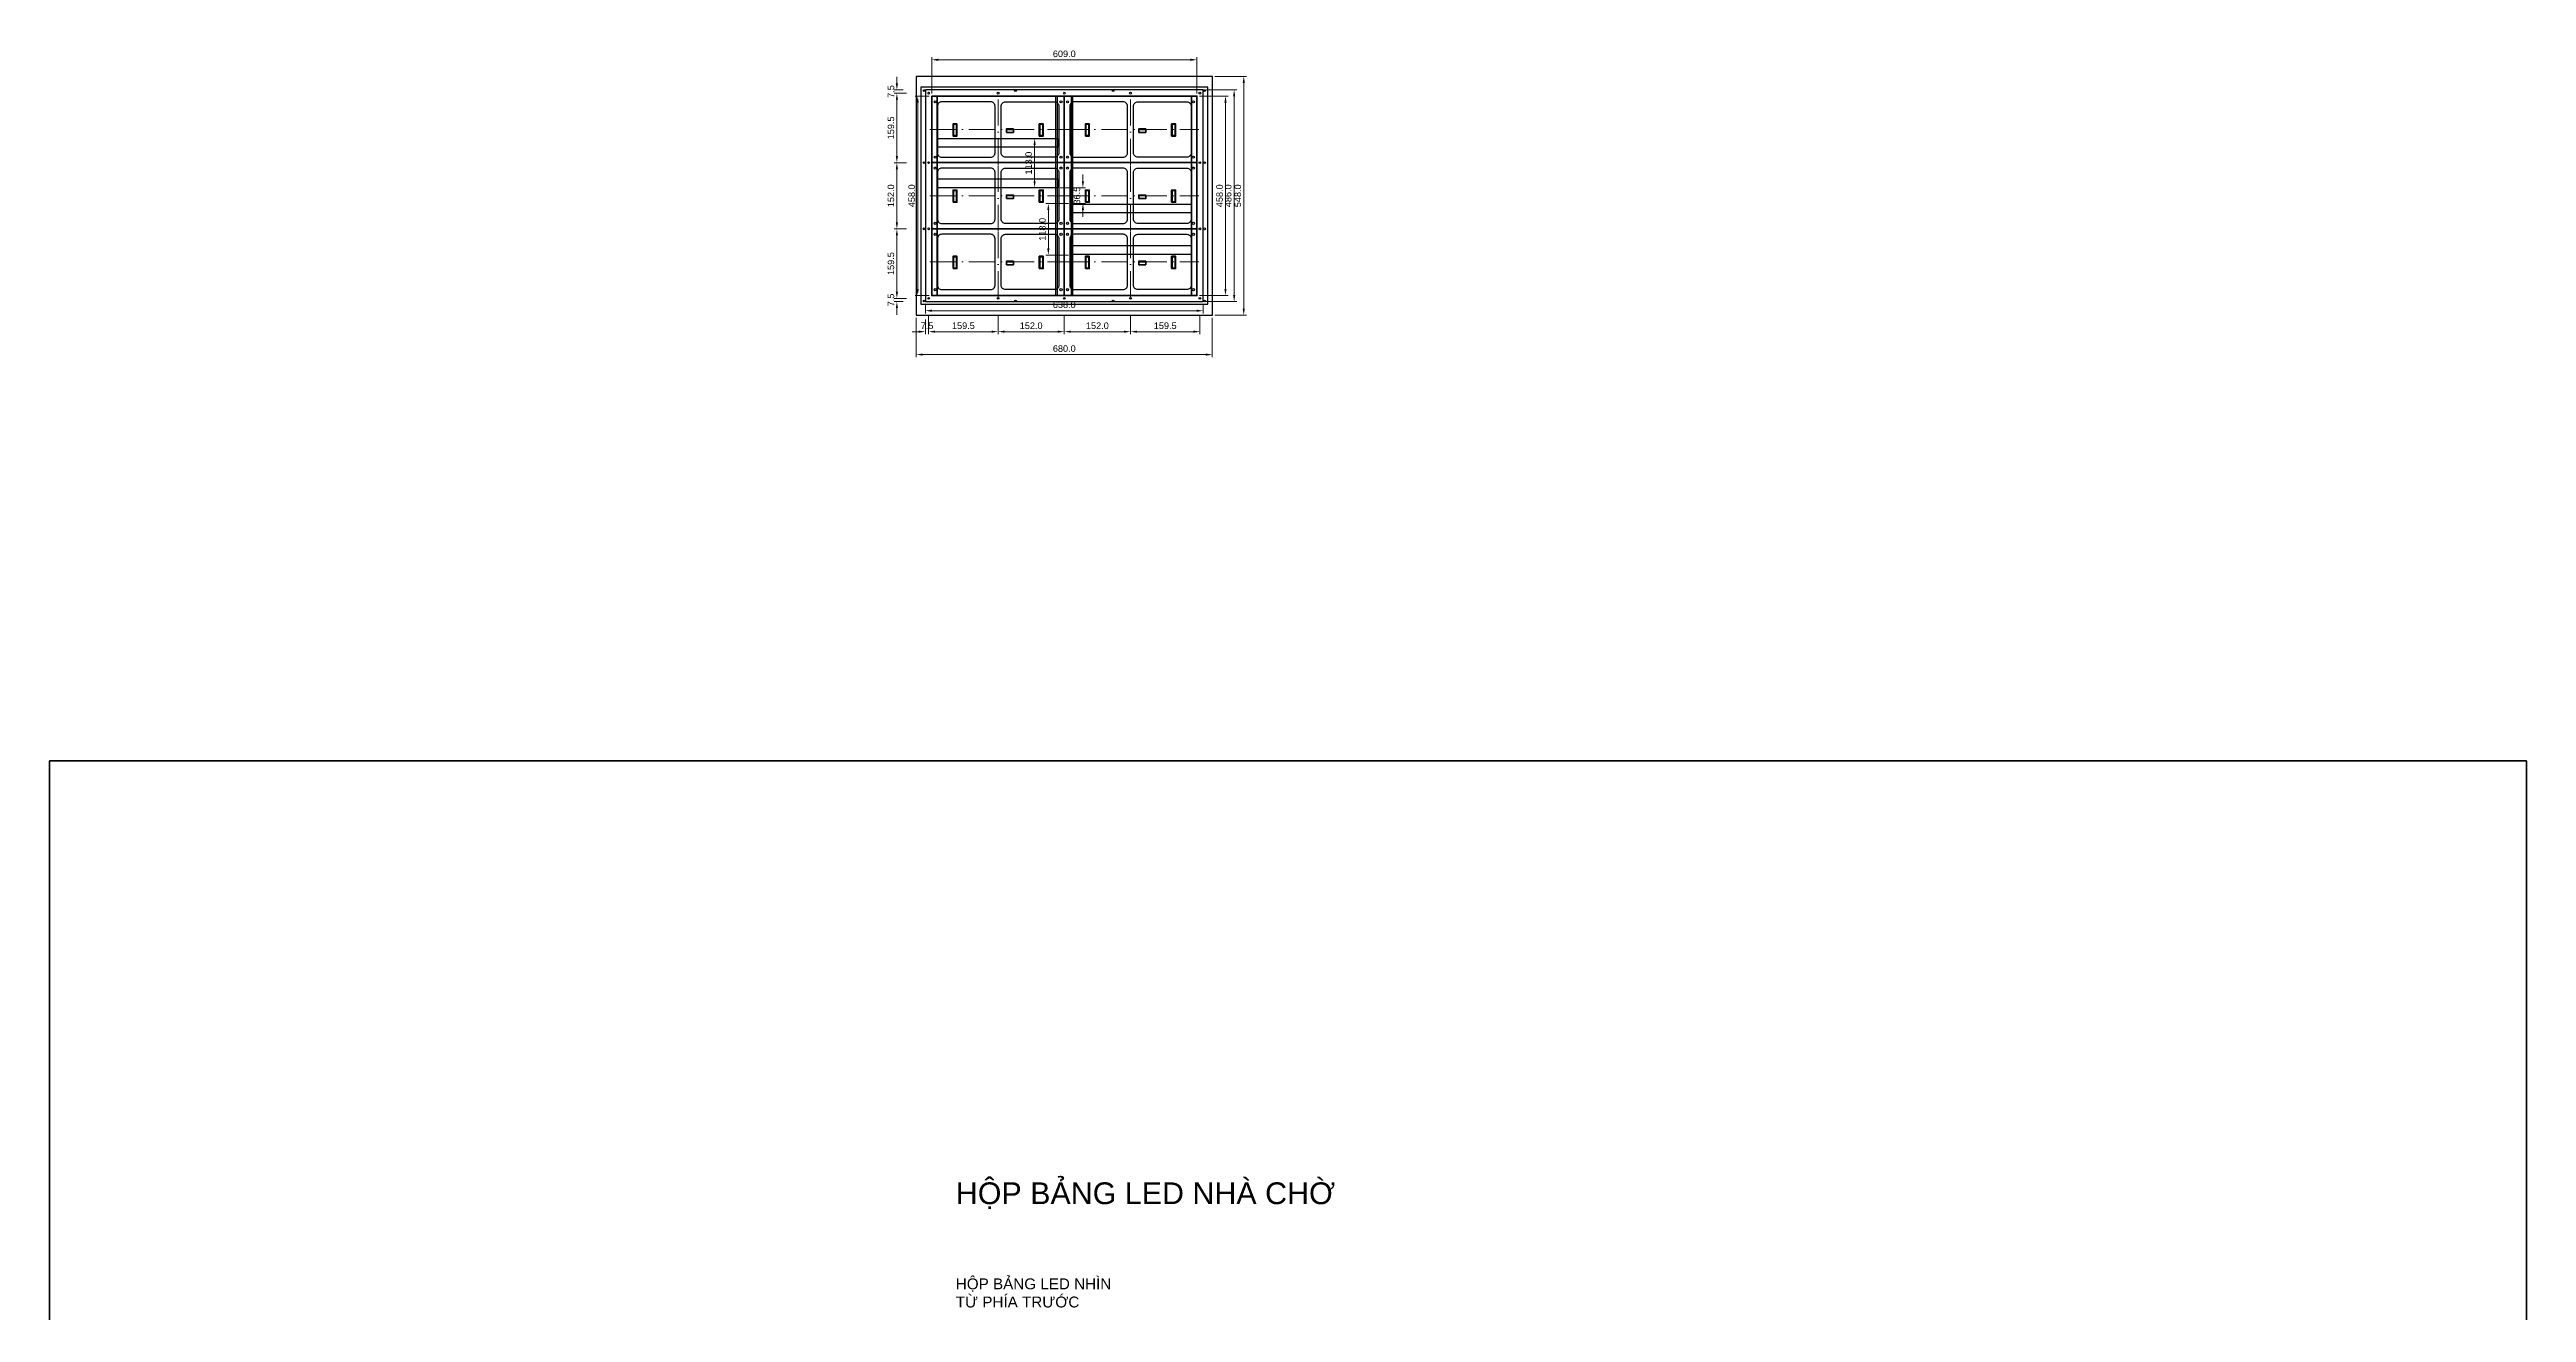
# Model space of a CAD drawing. Header units: inches. Extents: x 274 to 111780, y 464 to 1579898.
# Drawn here: x 49419 to 55107, y 789811 to 792710 of the extents above; entities that cross this region are included whole.
import ezdxf

# ---------------------------------------------------------------- set-up
doc = ezdxf.new("R2010")
doc.units = ezdxf.units.IN
doc.header["$MEASUREMENT"] = 0
doc.header["$PDMODE"] = 35
doc.header["$PDSIZE"] = -3
doc.linetypes.add('ACAD_ISO10W100', pattern=[18, 12, -3, 0, -3])
doc.layers.add('cutout', color=2, linetype='Continuous')
doc.layers.add('LED', color=1, linetype='Continuous')
doc.layers.add('Main Frame', color=4, linetype='Continuous', lineweight=0)
doc.layers.add('Nep V', color=1, linetype='Continuous', lineweight=35)
doc.styles.add('Arial1', font='arial.ttf', dxfattribs={"height": 6})
doc.styles.add('Arial3', font='arial.ttf', dxfattribs={"height": 15})
doc.dimstyles.new('Copy(5) of bom TL3-1', dxfattribs={"dimtxt": 15, "dimasz": 15, "dimexe": 6, "dimexo": 6, "dimgap": 6, "dimtad": 1, "dimdec": 1, "dimlfac": 0.333333, "dimzin": 0, "dimdsep": 46, "dimtxsty": 'Arial3', "dimcen": 0.09, "dimclrd": 8, "dimclre": 9, "dimclrt": 5, "dimadec": 0, "dimazin": 0, "dimtfac": 1, "dimtdec": 1, "dimtix": 1, "dimtofl": 0, "dimtmove": 0, "dimatfit": 3, "dimfxl": 1, "dimtolj": 1, "dimtzin": 0, "dimlwd": 0, "dimlwe": 0, "dimarcsym": 0})

# ---------------------------------------------------------------- blocks, each defined once
blk = doc.blocks.new('*D370')
at = {"layer": 'cutout', "color": 9, "linetype": 'Continuous', "lineweight": 0}
for p, q in [((51386.7, 792610.3), (51358.8, 792610.3)), ((51386.7, 792450.8), (51358.8, 792450.8))]:
    blk.add_line(p, q, dxfattribs=at)
at = {"layer": 'cutout', "color": 8, "linetype": 'Continuous', "lineweight": 0}
blk.add_line((51364.8, 792595.3), (51364.8, 792465.8), dxfattribs=at)
at = {"layer": 'cutout', "color": 8, "linetype": 'Continuous'}
for points in [[(51362.3, 792595.3), (51367.3, 792595.3), (51364.8, 792610.3)], [(51362.3, 792465.8), (51367.3, 792465.8), (51364.8, 792450.8)]]:
    blk.add_solid(points, dxfattribs=at)
at = {"layer": 'Defpoints', "color": 0, "linetype": 'Continuous'}
for p in [(51392.7, 792610.3), (51364.8, 792450.8), (51392.7, 792450.8)]:
    blk.add_point(p, dxfattribs=at)
at = {"layer": 'cutout', "color": 5, "linetype": 'Continuous', "insert": (51351.1, 792530.6), "char_height": 15, "attachment_point": 5, "rotation": 90, "style": 'Arial3'}
blk.add_mtext('\\A1;159.5', dxfattribs=at)
blk = doc.blocks.new('*D371')
at = {"layer": 'cutout', "color": 9, "linetype": 'Continuous', "lineweight": 0}
for p, q in [((51386.7, 792450.8), (51358.8, 792450.8)), ((51386.7, 792298.8), (51358.8, 792298.8))]:
    blk.add_line(p, q, dxfattribs=at)
at = {"layer": 'cutout', "color": 8, "linetype": 'Continuous', "lineweight": 0}
blk.add_line((51364.8, 792435.8), (51364.8, 792313.8), dxfattribs=at)
at = {"layer": 'cutout', "color": 8, "linetype": 'Continuous'}
for points in [[(51362.3, 792435.8), (51367.3, 792435.8), (51364.8, 792450.8)], [(51362.3, 792313.8), (51367.3, 792313.8), (51364.8, 792298.8)]]:
    blk.add_solid(points, dxfattribs=at)
at = {"layer": 'Defpoints', "color": 0, "linetype": 'Continuous'}
for p in [(51392.7, 792450.8), (51364.8, 792298.8), (51392.7, 792298.8)]:
    blk.add_point(p, dxfattribs=at)
at = {"layer": 'cutout', "color": 5, "linetype": 'Continuous', "insert": (51351.1, 792374.8), "char_height": 15, "attachment_point": 5, "rotation": 90, "style": 'Arial3'}
blk.add_mtext('\\A1;152.0', dxfattribs=at)
blk = doc.blocks.new('*D372')
at = {"layer": 'cutout', "color": 9, "linetype": 'Continuous', "lineweight": 0}
for p, q in [((51386.7, 792298.8), (51358.8, 792298.8)), ((51386.7, 792139.3), (51358.8, 792139.3))]:
    blk.add_line(p, q, dxfattribs=at)
at = {"layer": 'cutout', "color": 8, "linetype": 'Continuous', "lineweight": 0}
blk.add_line((51364.8, 792283.8), (51364.8, 792154.3), dxfattribs=at)
at = {"layer": 'cutout', "color": 8, "linetype": 'Continuous'}
for points in [[(51362.3, 792283.8), (51367.3, 792283.8), (51364.8, 792298.8)], [(51362.3, 792154.3), (51367.3, 792154.3), (51364.8, 792139.3)]]:
    blk.add_solid(points, dxfattribs=at)
at = {"layer": 'Defpoints', "color": 0, "linetype": 'Continuous'}
for p in [(51392.7, 792298.8), (51364.8, 792139.3), (51392.7, 792139.3)]:
    blk.add_point(p, dxfattribs=at)
at = {"layer": 'cutout', "color": 5, "linetype": 'Continuous', "insert": (51351.1, 792219.1), "char_height": 15, "attachment_point": 5, "rotation": 90, "style": 'Arial3'}
blk.add_mtext('\\A1;159.5', dxfattribs=at)
blk = doc.blocks.new('*D373')
at = {"layer": 'cutout', "color": 9, "linetype": 'Continuous', "lineweight": 0}
for p, q in [((51386.7, 792139.3), (51358.8, 792139.3)), ((51379.2, 792131.8), (51358.8, 792131.8))]:
    blk.add_line(p, q, dxfattribs=at)
at = {"layer": 'cutout', "color": 8, "linetype": 'Continuous', "lineweight": 0}
for p, q in [((51364.8, 792154.3), (51364.8, 792169.3)), ((51364.8, 792116.8), (51364.8, 792101.8))]:
    blk.add_line(p, q, dxfattribs=at)
at = {"layer": 'cutout', "color": 8, "linetype": 'Continuous'}
for points in [[(51362.3, 792154.3), (51367.3, 792154.3), (51364.8, 792139.3)], [(51362.3, 792116.8), (51367.3, 792116.8), (51364.8, 792131.8)]]:
    blk.add_solid(points, dxfattribs=at)
at = {"layer": 'Defpoints', "color": 0, "linetype": 'Continuous'}
for p in [(51364.8, 792131.8), (51385.2, 792131.8), (51392.7, 792139.3)]:
    blk.add_point(p, dxfattribs=at)
at = {"layer": 'cutout', "color": 5, "linetype": 'Continuous', "insert": (51351.2, 792135.6), "char_height": 15, "attachment_point": 5, "rotation": 90, "style": 'Arial3'}
blk.add_mtext('\\A1;7.5', dxfattribs=at)
blk = doc.blocks.new('*D374')
at = {"layer": 'cutout', "color": 8, "linetype": 'Continuous', "lineweight": 0}
for p, q in [((51364.8, 792632.8), (51364.8, 792647.8)), ((51364.8, 792595.3), (51364.8, 792580.3))]:
    blk.add_line(p, q, dxfattribs=at)
at = {"layer": 'cutout', "color": 9, "linetype": 'Continuous', "lineweight": 0}
for p, q in [((51379.2, 792617.8), (51358.8, 792617.8)), ((51386.7, 792610.3), (51358.8, 792610.3))]:
    blk.add_line(p, q, dxfattribs=at)
at = {"layer": 'cutout', "color": 8, "linetype": 'Continuous'}
for points in [[(51362.3, 792632.8), (51367.3, 792632.8), (51364.8, 792617.8)], [(51362.3, 792595.3), (51367.3, 792595.3), (51364.8, 792610.3)]]:
    blk.add_solid(points, dxfattribs=at)
at = {"layer": 'Defpoints', "color": 0, "linetype": 'Continuous'}
for p in [(51364.8, 792617.8), (51385.2, 792617.8), (51392.7, 792610.3)]:
    blk.add_point(p, dxfattribs=at)
at = {"layer": 'cutout', "color": 5, "linetype": 'Continuous', "insert": (51351.2, 792614.1), "char_height": 15, "attachment_point": 5, "rotation": 90, "style": 'Arial3'}
blk.add_mtext('\\A1;7.5', dxfattribs=at)
blk = doc.blocks.new('*D375')
at = {"layer": 'cutout', "color": 9, "linetype": 'Continuous', "lineweight": 0}
for p, q in [((51430.2, 792090.7), (51430.2, 792056.8)), ((51437.7, 792098.2), (51437.7, 792056.8))]:
    blk.add_line(p, q, dxfattribs=at)
at = {"layer": 'cutout', "color": 8, "linetype": 'Continuous', "lineweight": 0}
for p, q in [((51415.2, 792062.8), (51400.2, 792062.8)), ((51452.7, 792062.8), (51467.7, 792062.8))]:
    blk.add_line(p, q, dxfattribs=at)
at = {"layer": 'cutout', "color": 8, "linetype": 'Continuous'}
for points in [[(51415.2, 792065.3), (51415.2, 792060.3), (51430.2, 792062.8)], [(51452.7, 792065.3), (51452.7, 792060.3), (51437.7, 792062.8)]]:
    blk.add_solid(points, dxfattribs=at)
at = {"layer": 'Defpoints', "color": 0, "linetype": 'Continuous'}
for p in [(51430.2, 792096.7), (51437.7, 792104.2), (51437.7, 792062.8)]:
    blk.add_point(p, dxfattribs=at)
at = {"layer": 'cutout', "color": 5, "linetype": 'Continuous', "insert": (51434, 792076.4), "char_height": 15, "attachment_point": 5, "style": 'Arial3'}
blk.add_mtext('\\A1;7.5', dxfattribs=at)
blk = doc.blocks.new('*D376')
at = {"layer": 'cutout', "color": 9, "linetype": 'Continuous', "lineweight": 0}
for p, q in [((51437.7, 792098.2), (51437.7, 792056.8)), ((51597.2, 792098.2), (51597.2, 792056.8))]:
    blk.add_line(p, q, dxfattribs=at)
at = {"layer": 'cutout', "color": 8, "linetype": 'Continuous', "lineweight": 0}
blk.add_line((51452.7, 792062.8), (51582.2, 792062.8), dxfattribs=at)
at = {"layer": 'cutout', "color": 8, "linetype": 'Continuous'}
for points in [[(51452.7, 792065.3), (51452.7, 792060.3), (51437.7, 792062.8)], [(51582.2, 792065.3), (51582.2, 792060.3), (51597.2, 792062.8)]]:
    blk.add_solid(points, dxfattribs=at)
at = {"layer": 'Defpoints', "color": 0, "linetype": 'Continuous'}
for p in [(51437.7, 792104.2), (51597.2, 792104.2), (51597.2, 792062.8)]:
    blk.add_point(p, dxfattribs=at)
at = {"layer": 'cutout', "color": 5, "linetype": 'Continuous', "insert": (51517.5, 792076.4), "char_height": 15, "attachment_point": 5, "style": 'Arial3'}
blk.add_mtext('\\A1;159.5', dxfattribs=at)
blk = doc.blocks.new('*D377')
at = {"layer": 'cutout', "color": 9, "linetype": 'Continuous', "lineweight": 0}
for p, q in [((51597.2, 792098.2), (51597.2, 792056.8)), ((51749.2, 792098.2), (51749.2, 792056.8))]:
    blk.add_line(p, q, dxfattribs=at)
at = {"layer": 'cutout', "color": 8, "linetype": 'Continuous', "lineweight": 0}
blk.add_line((51612.2, 792062.8), (51734.2, 792062.8), dxfattribs=at)
at = {"layer": 'cutout', "color": 8, "linetype": 'Continuous'}
for points in [[(51612.2, 792065.3), (51612.2, 792060.3), (51597.2, 792062.8)], [(51734.2, 792065.3), (51734.2, 792060.3), (51749.2, 792062.8)]]:
    blk.add_solid(points, dxfattribs=at)
at = {"layer": 'Defpoints', "color": 0, "linetype": 'Continuous'}
for p in [(51597.2, 792104.2), (51749.2, 792104.2), (51749.2, 792062.8)]:
    blk.add_point(p, dxfattribs=at)
at = {"layer": 'cutout', "color": 5, "linetype": 'Continuous', "insert": (51673.2, 792076.4), "char_height": 15, "attachment_point": 5, "style": 'Arial3'}
blk.add_mtext('\\A1;152.0', dxfattribs=at)
blk = doc.blocks.new('*D378')
at = {"layer": 'cutout', "color": 9, "linetype": 'Continuous', "lineweight": 0}
for p, q in [((51749.2, 792098.2), (51749.2, 792056.8)), ((51901.2, 792098.2), (51901.2, 792056.8))]:
    blk.add_line(p, q, dxfattribs=at)
at = {"layer": 'cutout', "color": 8, "linetype": 'Continuous', "lineweight": 0}
blk.add_line((51764.2, 792062.8), (51886.2, 792062.8), dxfattribs=at)
at = {"layer": 'cutout', "color": 8, "linetype": 'Continuous'}
for points in [[(51764.2, 792065.3), (51764.2, 792060.3), (51749.2, 792062.8)], [(51886.2, 792065.3), (51886.2, 792060.3), (51901.2, 792062.8)]]:
    blk.add_solid(points, dxfattribs=at)
at = {"layer": 'Defpoints', "color": 0, "linetype": 'Continuous'}
for p in [(51749.2, 792104.2), (51901.2, 792104.2), (51901.2, 792062.8)]:
    blk.add_point(p, dxfattribs=at)
at = {"layer": 'cutout', "color": 5, "linetype": 'Continuous', "insert": (51825.2, 792076.4), "char_height": 15, "attachment_point": 5, "style": 'Arial3'}
blk.add_mtext('\\A1;152.0', dxfattribs=at)
blk = doc.blocks.new('*D379')
at = {"layer": 'cutout', "color": 9, "linetype": 'Continuous', "lineweight": 0}
for p, q in [((51901.2, 792098.2), (51901.2, 792056.8)), ((52060.7, 792098.2), (52060.7, 792056.8))]:
    blk.add_line(p, q, dxfattribs=at)
at = {"layer": 'cutout', "color": 8, "linetype": 'Continuous', "lineweight": 0}
blk.add_line((51916.2, 792062.8), (52045.7, 792062.8), dxfattribs=at)
at = {"layer": 'cutout', "color": 8, "linetype": 'Continuous'}
for points in [[(51916.2, 792065.3), (51916.2, 792060.3), (51901.2, 792062.8)], [(52045.7, 792065.3), (52045.7, 792060.3), (52060.7, 792062.8)]]:
    blk.add_solid(points, dxfattribs=at)
at = {"layer": 'Defpoints', "color": 0, "linetype": 'Continuous'}
for p in [(51901.2, 792104.2), (52060.7, 792104.2), (52060.7, 792062.8)]:
    blk.add_point(p, dxfattribs=at)
at = {"layer": 'cutout', "color": 5, "linetype": 'Continuous', "insert": (51981, 792076.4), "char_height": 15, "attachment_point": 5, "style": 'Arial3'}
blk.add_mtext('\\A1;159.5', dxfattribs=at)
blk = doc.blocks.new('led P3.75 back')
at = {"layer": 'cutout', "linetype": 'Continuous'}
for centre in [(7.5, 139.5), (296.5, 139.5), (7.5, 12.5), (296.5, 12.5)]:
    blk.add_circle(centre, 2.5, dxfattribs=at)
at = {"layer": 'LED', "color": 1, "linetype": 'Continuous'}
blk.add_lwpolyline([(0, 0), (304, 0), (304, 152), (0, 152)], close=True, dxfattribs=at)
for points in [[(22.5, 12.5), (135, 12.5, 0.414214), (145, 22.5), (145, 129.5, 0.414214), (135, 139.5), (22.5, 139.5, 0.414214), (12.5, 129.5), (12.5, 22.5, 0.414214)], [(281.5, 12.5), (169, 12.5, -0.414214), (159, 22.5), (159, 129.5, -0.414214), (169, 139.5), (281.5, 139.5, -0.414214), (291.5, 129.5), (291.5, 22.5, -0.414214)]]:
    blk.add_lwpolyline(points, format="xyb", close=True, dxfattribs=at)
at = {"layer": 'Main Frame', "linetype": 'ACAD_ISO10W100', "ltscale": 5}
for p, q in [((152, -5), (152, 157)), ((-5, 76), (309, 76))]:
    blk.add_line(p, q, dxfattribs=at)
at = {"layer": 'Nep V', "linetype": 'Continuous'}
for p, q in [((49.5, 77), (48.5, 77)), ((49.5, 73), (48.5, 73)), ((171, 76.5), (187, 76.5)), ((247.5, 77), (246.5, 77)), ((247.5, 73), (246.5, 73))]:
    blk.add_line(p, q, dxfattribs=at)
for points in [[(48.5, 61), (57.5, 61), (57.5, 89), (48.5, 89)], [(49.5, 62), (56.5, 62), (56.5, 88), (49.5, 88)], [(171, 69.5), (187, 69.5), (187, 77.5), (171, 77.5)], [(246.5, 61), (255.5, 61), (255.5, 89), (246.5, 89)], [(247.5, 62), (254.5, 62), (254.5, 88), (247.5, 88)]]:
    blk.add_lwpolyline(points, close=True, dxfattribs=at)
blk = doc.blocks.new('*D369')
at = {"layer": 'Defpoints', "color": 0, "linetype": 'Continuous'}
for p in [(52068.2, 792617.8), (52068.2, 792131.8), (52139.3, 792131.8)]:
    blk.add_point(p, dxfattribs=at)
at = {"layer": 'Nep V', "color": 9, "linetype": 'Continuous', "lineweight": 0}
for p, q in [((52074.2, 792617.8), (52145.3, 792617.8)), ((52074.2, 792131.8), (52145.3, 792131.8))]:
    blk.add_line(p, q, dxfattribs=at)
at = {"layer": 'Nep V', "color": 8, "linetype": 'Continuous', "lineweight": 0}
blk.add_line((52139.3, 792602.8), (52139.3, 792146.8), dxfattribs=at)
at = {"layer": 'Nep V', "color": 8, "linetype": 'Continuous'}
for points in [[(52136.8, 792602.8), (52141.8, 792602.8), (52139.3, 792617.8)], [(52136.8, 792146.8), (52141.8, 792146.8), (52139.3, 792131.8)]]:
    blk.add_solid(points, dxfattribs=at)
at = {"layer": 'Nep V', "color": 5, "linetype": 'Continuous', "insert": (52125.7, 792374.8), "char_height": 15, "attachment_point": 5, "rotation": 90, "style": 'Arial3'}
blk.add_mtext('\\A1;486.0', dxfattribs=at)
blk = doc.blocks.new('*D368')
at = {"layer": 'Defpoints', "color": 0, "linetype": 'Continuous'}
for p in [(52089.2, 792648.8), (52089.2, 792100.8), (52161.4, 792100.8)]:
    blk.add_point(p, dxfattribs=at)
at = {"layer": 'Nep V', "color": 9, "linetype": 'Continuous', "lineweight": 0}
for p, q in [((52095.2, 792648.8), (52167.4, 792648.8)), ((52095.2, 792100.8), (52167.4, 792100.8))]:
    blk.add_line(p, q, dxfattribs=at)
at = {"layer": 'Nep V', "color": 8, "linetype": 'Continuous', "lineweight": 0}
blk.add_line((52161.4, 792633.8), (52161.4, 792115.8), dxfattribs=at)
at = {"layer": 'Nep V', "color": 8, "linetype": 'Continuous'}
for points in [[(52158.9, 792633.8), (52163.9, 792633.8), (52161.4, 792648.8)], [(52158.9, 792115.8), (52163.9, 792115.8), (52161.4, 792100.8)]]:
    blk.add_solid(points, dxfattribs=at)
at = {"layer": 'Nep V', "color": 5, "linetype": 'Continuous', "insert": (52147.8, 792374.8), "char_height": 15, "attachment_point": 5, "rotation": 90, "style": 'Arial3'}
blk.add_mtext('\\A1;548.0', dxfattribs=at)
blk = doc.blocks.new('*D385')
at = {"layer": 'Defpoints', "color": 0, "linetype": 'Continuous'}
for p in [(51430.2, 792131.8), (52068.2, 792131.8), (52068.2, 792110.9)]:
    blk.add_point(p, dxfattribs=at)
at = {"layer": 'Nep V', "color": 9, "linetype": 'Continuous', "lineweight": 0}
for p, q in [((51430.2, 792125.8), (51430.2, 792104.9)), ((52068.2, 792125.8), (52068.2, 792104.9))]:
    blk.add_line(p, q, dxfattribs=at)
at = {"layer": 'Nep V', "color": 8, "linetype": 'Continuous', "lineweight": 0}
blk.add_line((51445.2, 792110.9), (52053.2, 792110.9), dxfattribs=at)
at = {"layer": 'Nep V', "color": 8, "linetype": 'Continuous'}
for points in [[(51445.2, 792113.4), (51445.2, 792108.4), (51430.2, 792110.9)], [(52053.2, 792113.4), (52053.2, 792108.4), (52068.2, 792110.9)]]:
    blk.add_solid(points, dxfattribs=at)
at = {"layer": 'Nep V', "color": 5, "linetype": 'Continuous', "insert": (51749.2, 792124.5), "char_height": 15, "attachment_point": 5, "style": 'Arial3'}
blk.add_mtext('\\A1;638.0', dxfattribs=at)
blk = doc.blocks.new('*D386')
at = {"layer": 'Defpoints', "color": 0, "linetype": 'Continuous'}
for p in [(51409.2, 792100.8), (52089.2, 792100.8), (52089.2, 792010.2)]:
    blk.add_point(p, dxfattribs=at)
at = {"layer": 'Nep V', "color": 9, "linetype": 'Continuous', "lineweight": 0}
for p, q in [((51409.2, 792094.8), (51409.2, 792004.2)), ((52089.2, 792094.8), (52089.2, 792004.2))]:
    blk.add_line(p, q, dxfattribs=at)
at = {"layer": 'Nep V', "color": 8, "linetype": 'Continuous', "lineweight": 0}
blk.add_line((51424.2, 792010.2), (52074.2, 792010.2), dxfattribs=at)
at = {"layer": 'Nep V', "color": 8, "linetype": 'Continuous'}
for points in [[(51424.2, 792012.7), (51424.2, 792007.7), (51409.2, 792010.2)], [(52074.2, 792012.7), (52074.2, 792007.7), (52089.2, 792010.2)]]:
    blk.add_solid(points, dxfattribs=at)
at = {"layer": 'Nep V', "color": 5, "linetype": 'Continuous', "insert": (51749.2, 792023.9), "char_height": 15, "attachment_point": 5, "style": 'Arial3'}
blk.add_mtext('\\A1;680.0', dxfattribs=at)
blk = doc.blocks.new('*D395')
at = {"layer": 'Defpoints', "color": 0, "linetype": 'Continuous'}
for p in [(52053.7, 792687), (51444.7, 792603.8), (52053.7, 792603.8)]:
    blk.add_point(p, dxfattribs=at)
at = {"layer": 'Nep V', "color": 9, "linetype": 'Continuous', "lineweight": 0}
for p, q in [((51444.7, 792609.8), (51444.7, 792693)), ((52053.7, 792609.8), (52053.7, 792693))]:
    blk.add_line(p, q, dxfattribs=at)
at = {"layer": 'Nep V', "color": 8, "linetype": 'Continuous', "lineweight": 0}
blk.add_line((51459.7, 792687), (52038.7, 792687), dxfattribs=at)
at = {"layer": 'Nep V', "color": 8, "linetype": 'Continuous'}
for points in [[(51459.7, 792689.5), (51459.7, 792684.5), (51444.7, 792687)], [(52038.7, 792689.5), (52038.7, 792684.5), (52053.7, 792687)]]:
    blk.add_solid(points, dxfattribs=at)
at = {"layer": 'Nep V', "color": 5, "linetype": 'Continuous', "insert": (51749.2, 792700.6), "char_height": 15, "attachment_point": 5, "style": 'Arial3'}
blk.add_mtext('\\A1;609.0', dxfattribs=at)
blk = doc.blocks.new('*D397')
at = {"layer": 'Defpoints', "color": 0, "linetype": 'Continuous'}
for p in [(51444.7, 792603.8), (51412.6, 792145.8), (51444.7, 792145.8)]:
    blk.add_point(p, dxfattribs=at)
at = {"layer": 'Nep V', "color": 9, "linetype": 'Continuous', "lineweight": 0}
for p, q in [((51438.7, 792603.8), (51406.6, 792603.8)), ((51438.7, 792145.8), (51406.6, 792145.8))]:
    blk.add_line(p, q, dxfattribs=at)
at = {"layer": 'Nep V', "color": 8, "linetype": 'Continuous', "lineweight": 0}
blk.add_line((51412.6, 792588.8), (51412.6, 792160.8), dxfattribs=at)
at = {"layer": 'Nep V', "color": 8, "linetype": 'Continuous'}
for points in [[(51410.1, 792588.8), (51415.1, 792588.8), (51412.6, 792603.8)], [(51410.1, 792160.8), (51415.1, 792160.8), (51412.6, 792145.8)]]:
    blk.add_solid(points, dxfattribs=at)
at = {"layer": 'Nep V', "color": 5, "linetype": 'Continuous', "insert": (51398.9, 792374.8), "char_height": 15, "attachment_point": 5, "rotation": 90, "style": 'Arial3'}
blk.add_mtext('\\A1;458.0', dxfattribs=at)
blk = doc.blocks.new('*D398')
at = {"layer": 'Defpoints', "color": 0, "linetype": 'Continuous'}
for p in [(52053.7, 792603.8), (52053.7, 792145.8), (52119.4, 792145.8)]:
    blk.add_point(p, dxfattribs=at)
at = {"layer": 'Nep V', "color": 9, "linetype": 'Continuous', "lineweight": 0}
for p, q in [((52059.7, 792603.8), (52125.4, 792603.8)), ((52059.7, 792145.8), (52125.4, 792145.8))]:
    blk.add_line(p, q, dxfattribs=at)
at = {"layer": 'Nep V', "color": 8, "linetype": 'Continuous', "lineweight": 0}
blk.add_line((52119.4, 792588.8), (52119.4, 792160.8), dxfattribs=at)
at = {"layer": 'Nep V', "color": 8, "linetype": 'Continuous'}
for points in [[(52116.9, 792588.8), (52121.9, 792588.8), (52119.4, 792603.8)], [(52116.9, 792160.8), (52121.9, 792160.8), (52119.4, 792145.8)]]:
    blk.add_solid(points, dxfattribs=at)
at = {"layer": 'Nep V', "color": 5, "linetype": 'Continuous', "insert": (52105.8, 792374.8), "char_height": 15, "attachment_point": 5, "rotation": 90, "style": 'Arial3'}
blk.add_mtext('\\A1;458.0', dxfattribs=at)
blk = doc.blocks.new('khung lap bo led')
at = {"layer": 'cutout', "color": 1, "linetype": 'Continuous'}
for points in [[(-17.5, 0), (641.5, 0), (641.5, 498), (-17.5, 498)], [(327.5, 20), (296.5, 20), (296.5, 478), (327.5, 478)], [(296.5, 380.5), (296.5, 360.5), (20, 360.5), (20, 380.5)], [(296.5, 287.5), (296.5, 267.5), (20, 267.5), (20, 287.5)], [(604, 229.5), (604, 209.5), (327.5, 209.5), (327.5, 229.5)], [(604, 134.5), (604, 114.5), (327.5, 114.5), (327.5, 134.5)]]:
    blk.add_lwpolyline(points, close=True, dxfattribs=at)
at = {"layer": 'cutout', "linetype": 'Continuous'}
for centre, radius in [((-10, 490.5), 2), ((15.5, 464.5), 2.5), ((200, 490.5), 2), ((304.5, 464.5), 2.5), ((319.5, 464.5), 2.5), ((424, 490.5), 2), ((608.5, 464.5), 2.5), ((634, 490.5), 2), ((-10, 325), 2), ((15.5, 337.5), 2.5), ((15.5, 312.5), 2.5), ((304.5, 337.5), 2.5), ((304.5, 312.5), 2.5), ((319.5, 337.5), 2.5), ((319.5, 312.5), 2.5), ((608.5, 337.5), 2.5), ((608.5, 312.5), 2.5), ((634, 325), 2), ((-10, 173), 2), ((15.5, 185.5), 2.5), ((304.5, 185.5), 2.5), ((319.5, 185.5), 2.5), ((608.5, 185.5), 2.5), ((634, 173), 2), ((15.5, 160.5), 2.5), ((304.5, 160.5), 2.5), ((319.5, 160.5), 2.5), ((608.5, 160.5), 2.5), ((-10, 7.5), 2), ((15.5, 33.5), 2.5), ((200, 7.5), 2), ((304.5, 33.5), 2.5), ((319.5, 33.5), 2.5), ((424, 7.5), 2), ((608.5, 33.5), 2.5), ((634, 7.5), 2)]:
    blk.add_circle(centre, radius, dxfattribs=at)
at = {"layer": 'Nep V', "linetype": 'Continuous'}
blk.add_lwpolyline([(20, 20), (604, 20), (604, 478), (20, 478)], close=True, dxfattribs=at)
blk = doc.blocks.new('*D456')
at = {"layer": 'Defpoints', "color": 0, "linetype": 'Continuous'}
for p in [(51733.7, 792393.3), (51764.7, 792356.8), (51792, 792393.3)]:
    blk.add_point(p, dxfattribs=at)
at = {"layer": 'Nep V', "color": 8, "linetype": 'Continuous', "lineweight": 0}
for p, q in [((51792, 792408.3), (51792, 792423.3)), ((51792, 792341.8), (51792, 792326.8))]:
    blk.add_line(p, q, dxfattribs=at)
at = {"layer": 'Nep V', "color": 9, "linetype": 'Continuous', "lineweight": 0}
for p, q in [((51739.7, 792393.3), (51798, 792393.3)), ((51770.7, 792356.8), (51798, 792356.8))]:
    blk.add_line(p, q, dxfattribs=at)
at = {"layer": 'Nep V', "color": 8, "linetype": 'Continuous'}
for points in [[(51789.5, 792408.3), (51794.5, 792408.3), (51792, 792393.3)], [(51789.5, 792341.8), (51794.5, 792341.8), (51792, 792356.8)]]:
    blk.add_solid(points, dxfattribs=at)
at = {"layer": 'Nep V', "color": 5, "linetype": 'Continuous', "insert": (51778.3, 792375.1), "char_height": 15, "attachment_point": 5, "rotation": 90, "style": 'Arial3'}
blk.add_mtext('\\A1;36.5', dxfattribs=at)
blk = doc.blocks.new('*D457')
at = {"layer": 'Defpoints', "color": 0, "linetype": 'Continuous'}
for p in [(51681.1, 792506.3), (51733.7, 792506.3), (51733.7, 792393.3)]:
    blk.add_point(p, dxfattribs=at)
at = {"layer": 'Nep V', "color": 9, "linetype": 'Continuous', "lineweight": 0}
for p, q in [((51727.7, 792506.3), (51675.1, 792506.3)), ((51727.7, 792393.3), (51675.1, 792393.3))]:
    blk.add_line(p, q, dxfattribs=at)
at = {"layer": 'Nep V', "color": 8, "linetype": 'Continuous', "lineweight": 0}
blk.add_line((51681.1, 792408.3), (51681.1, 792491.3), dxfattribs=at)
at = {"layer": 'Nep V', "color": 8, "linetype": 'Continuous'}
for points in [[(51678.6, 792491.3), (51683.6, 792491.3), (51681.1, 792506.3)], [(51678.6, 792408.3), (51683.6, 792408.3), (51681.1, 792393.3)]]:
    blk.add_solid(points, dxfattribs=at)
at = {"layer": 'Nep V', "color": 5, "linetype": 'Continuous', "insert": (51667.4, 792449.8), "char_height": 15, "attachment_point": 5, "rotation": 90, "style": 'Arial3'}
blk.add_mtext('\\A1;113.0', dxfattribs=at)
blk = doc.blocks.new('*D458')
at = {"layer": 'Defpoints', "color": 0, "linetype": 'Continuous'}
for p in [(51764.7, 792356.8), (51712.6, 792238.8), (51764.7, 792238.8)]:
    blk.add_point(p, dxfattribs=at)
at = {"layer": 'Nep V', "color": 9, "linetype": 'Continuous', "lineweight": 0}
for p, q in [((51758.7, 792356.8), (51706.6, 792356.8)), ((51758.7, 792238.8), (51706.6, 792238.8))]:
    blk.add_line(p, q, dxfattribs=at)
at = {"layer": 'Nep V', "color": 8, "linetype": 'Continuous', "lineweight": 0}
blk.add_line((51712.6, 792341.8), (51712.6, 792253.8), dxfattribs=at)
at = {"layer": 'Nep V', "color": 8, "linetype": 'Continuous'}
for points in [[(51710.1, 792341.8), (51715.1, 792341.8), (51712.6, 792356.8)], [(51710.1, 792253.8), (51715.1, 792253.8), (51712.6, 792238.8)]]:
    blk.add_solid(points, dxfattribs=at)
at = {"layer": 'Nep V', "color": 5, "linetype": 'Continuous', "insert": (51699, 792297.8), "char_height": 15, "attachment_point": 5, "rotation": 90, "style": 'Arial3'}
blk.add_mtext('\\A1;118.0', dxfattribs=at)

msp = doc.modelspace()

# ---------------------------------------------------------------- linework, layer by layer
at = {"layer": 'cutout', "color": 1, "linetype": 'Continuous'}
for points in [[(51409.23, 792100.83), (52089.23, 792100.83), (52089.23, 792648.83), (51409.23, 792648.83)], [(51430.23, 792131.83), (52068.23, 792131.83), (52068.23, 792617.83), (51430.23, 792617.83)], [(51444.73, 792145.83), (52053.73, 792145.83), (52053.73, 792603.83), (51444.73, 792603.83)], [(51729.23, 792145.83), (51769.23, 792145.83), (51769.23, 792603.83), (51729.23, 792603.83)]]:
    msp.add_lwpolyline(points, close=True, dxfattribs=at)
at = {"layer": 'cutout', "linetype": 'Continuous'}
for centre in [(51437.73, 792610.33), (51597.23, 792610.33), (51749.23, 792610.33), (51901.23, 792610.33), (52060.73, 792610.33), (51437.73, 792450.83), (52060.73, 792450.83), (51437.73, 792298.83), (52060.73, 792298.83), (51437.73, 792139.33), (51597.23, 792139.33), (51749.23, 792139.33), (51901.23, 792139.33), (52060.73, 792139.33)]:
    msp.add_circle(centre, 2, dxfattribs=at)
at = {"layer": 'Nep V', "linetype": 'Continuous'}
for points in [[(51444.73, 792603.83), (52053.73, 792603.83), (52053.73, 792145.83), (51444.73, 792145.83)], [(49418.92, 791077.28), (55107.02, 791077.28), (55107.02, 786064.53), (49418.92, 786064.53)]]:
    msp.add_lwpolyline(points, close=True, dxfattribs=at)

# ---------------------------------------------------------------- block references
at = {"layer": 'cutout', "color": 1, "linetype": 'Continuous'}
for p in [(51445.23, 792450.83), (51749.23, 792450.83), (51445.23, 792298.83), (51749.23, 792298.83), (51445.23, 792146.83), (51749.23, 792146.83)]:
    msp.add_blockref('led P3.75 back', p, dxfattribs=at)
at = {"layer": 'Nep V', "linetype": 'Continuous'}
msp.add_blockref('khung lap bo led', (51437.23, 792125.83), dxfattribs=at)

# ---------------------------------------------------------------- texts
at = {"layer": 'Nep V', "linetype": 'Continuous', "attachment_point": 1, "style": 'Arial1'}
for s, insert, char_height, width in [('HỘP BẢNG LED NHÀ CHỜ', (51500.15, 790109.85), 50, 1111.0255), ('HỘP BẢNG LED NHÌN TỪ PHÍA TRƯỚC', (51500.15, 789889.36), 25, 368.9359)]:
    msp.add_mtext(s, dxfattribs=dict(at, insert=insert, char_height=char_height, width=width))

# ---------------------------------------------------------------- dimensions: what is measured, and where the dimension line sits
at = {"layer": 'cutout', "color": 1, "linetype": 'Continuous'}
for base, p1, p2, override, picture, middle in [((51364.8, 792617.83), (51392.69, 792610.33), (51385.19, 792617.83), {"dimlfac": 1}, '*D374', (51351.17, 792614.08)), ((51364.8, 792450.83), (51392.69, 792610.33), (51392.69, 792450.83), {"dimlfac": 1}, '*D370', (51351.14, 792530.58)), ((51364.8, 792298.83), (51392.69, 792450.83), (51392.69, 792298.83), {"dimlfac": 1, "dimtmove": 1}, '*D371', (51351.14, 792374.83)), ((51364.8, 792139.33), (51392.69, 792298.83), (51392.69, 792139.33), {"dimlfac": 1, "dimtmove": 1}, '*D372', (51351.14, 792219.08)), ((51364.8, 792131.83), (51392.69, 792139.33), (51385.19, 792131.83), {"dimlfac": 1}, '*D373', (51351.17, 792135.58))]:
    dim = msp.add_linear_dim(base=base, p1=p1, p2=p2, angle=90, dimstyle='Copy(5) of bom TL3-1', override=override, dxfattribs=at)
    dim.commit()
    dim.dimension.update_dxf_attribs({"geometry": picture, "text_midpoint": middle})
for base, p1, p2, override, picture, middle in [((51437.73, 792062.78), (51430.23, 792096.72), (51437.73, 792104.22), {"dimlfac": 1}, '*D375', (51433.98, 792076.41)), ((51597.23, 792062.78), (51437.73, 792104.22), (51597.23, 792104.22), {"dimlfac": 1, "dimtmove": 1}, '*D376', (51517.48, 792076.44)), ((51749.23, 792062.78), (51597.23, 792104.22), (51749.23, 792104.22), {"dimlfac": 1, "dimtmove": 1}, '*D377', (51673.23, 792076.44)), ((51901.23, 792062.78), (51749.23, 792104.22), (51901.23, 792104.22), {"dimlfac": 1, "dimtmove": 1}, '*D378', (51825.23, 792076.44)), ((52060.73, 792062.78), (51901.23, 792104.22), (52060.73, 792104.22), {"dimlfac": 1, "dimtmove": 1}, '*D379', (51980.98, 792076.44))]:
    dim = msp.add_linear_dim(base=base, p1=p1, p2=p2, dimstyle='Copy(5) of bom TL3-1', override=override, dxfattribs=at)
    dim.commit()
    dim.dimension.update_dxf_attribs({"geometry": picture, "text_midpoint": middle})
at = {"layer": 'Nep V', "linetype": 'Continuous'}
for base, p1, p2, picture, middle in [((52053.73, 792686.98), (51444.73, 792603.83), (52053.73, 792603.83), '*D395', (51749.23, 792700.64)), ((52068.23, 792110.85), (51430.23, 792131.83), (52068.23, 792131.83), '*D385', (51749.23, 792124.52)), ((52089.23, 792010.19), (51409.23, 792100.83), (52089.23, 792100.83), '*D386', (51749.23, 792023.85))]:
    dim = msp.add_linear_dim(base=base, p1=p1, p2=p2, dimstyle='Copy(5) of bom TL3-1', override={"dimlfac": 1}, dxfattribs=at)
    dim.commit()
    dim.dimension.update_dxf_attribs({"geometry": picture, "text_midpoint": middle})
for base, p1, p2, picture, middle in [((52161.41, 792100.83), (52089.23, 792648.83), (52089.23, 792100.83), '*D368', (52147.75, 792374.83)), ((51412.58, 792145.83), (51444.73, 792603.83), (51444.73, 792145.83), '*D397', (51398.92, 792374.83)), ((52119.44, 792145.83), (52053.73, 792603.83), (52053.73, 792145.83), '*D398', (52105.78, 792374.83)), ((52139.33, 792131.83), (52068.23, 792617.83), (52068.23, 792131.83), '*D369', (52125.68, 792374.83)), ((51681.06, 792506.33), (51733.73, 792393.33), (51733.73, 792506.33), '*D457', (51667.4, 792449.83)), ((51791.99, 792393.33), (51764.73, 792356.83), (51733.73, 792393.33), '*D456', (51778.33, 792375.08)), ((51712.63, 792238.83), (51764.73, 792356.83), (51764.73, 792238.83), '*D458', (51698.97, 792297.83))]:
    dim = msp.add_linear_dim(base=base, p1=p1, p2=p2, angle=90, dimstyle='Copy(5) of bom TL3-1', override={"dimlfac": 1}, dxfattribs=at)
    dim.commit()
    dim.dimension.update_dxf_attribs({"geometry": picture, "text_midpoint": middle})

doc.saveas('drawing.dxf')
